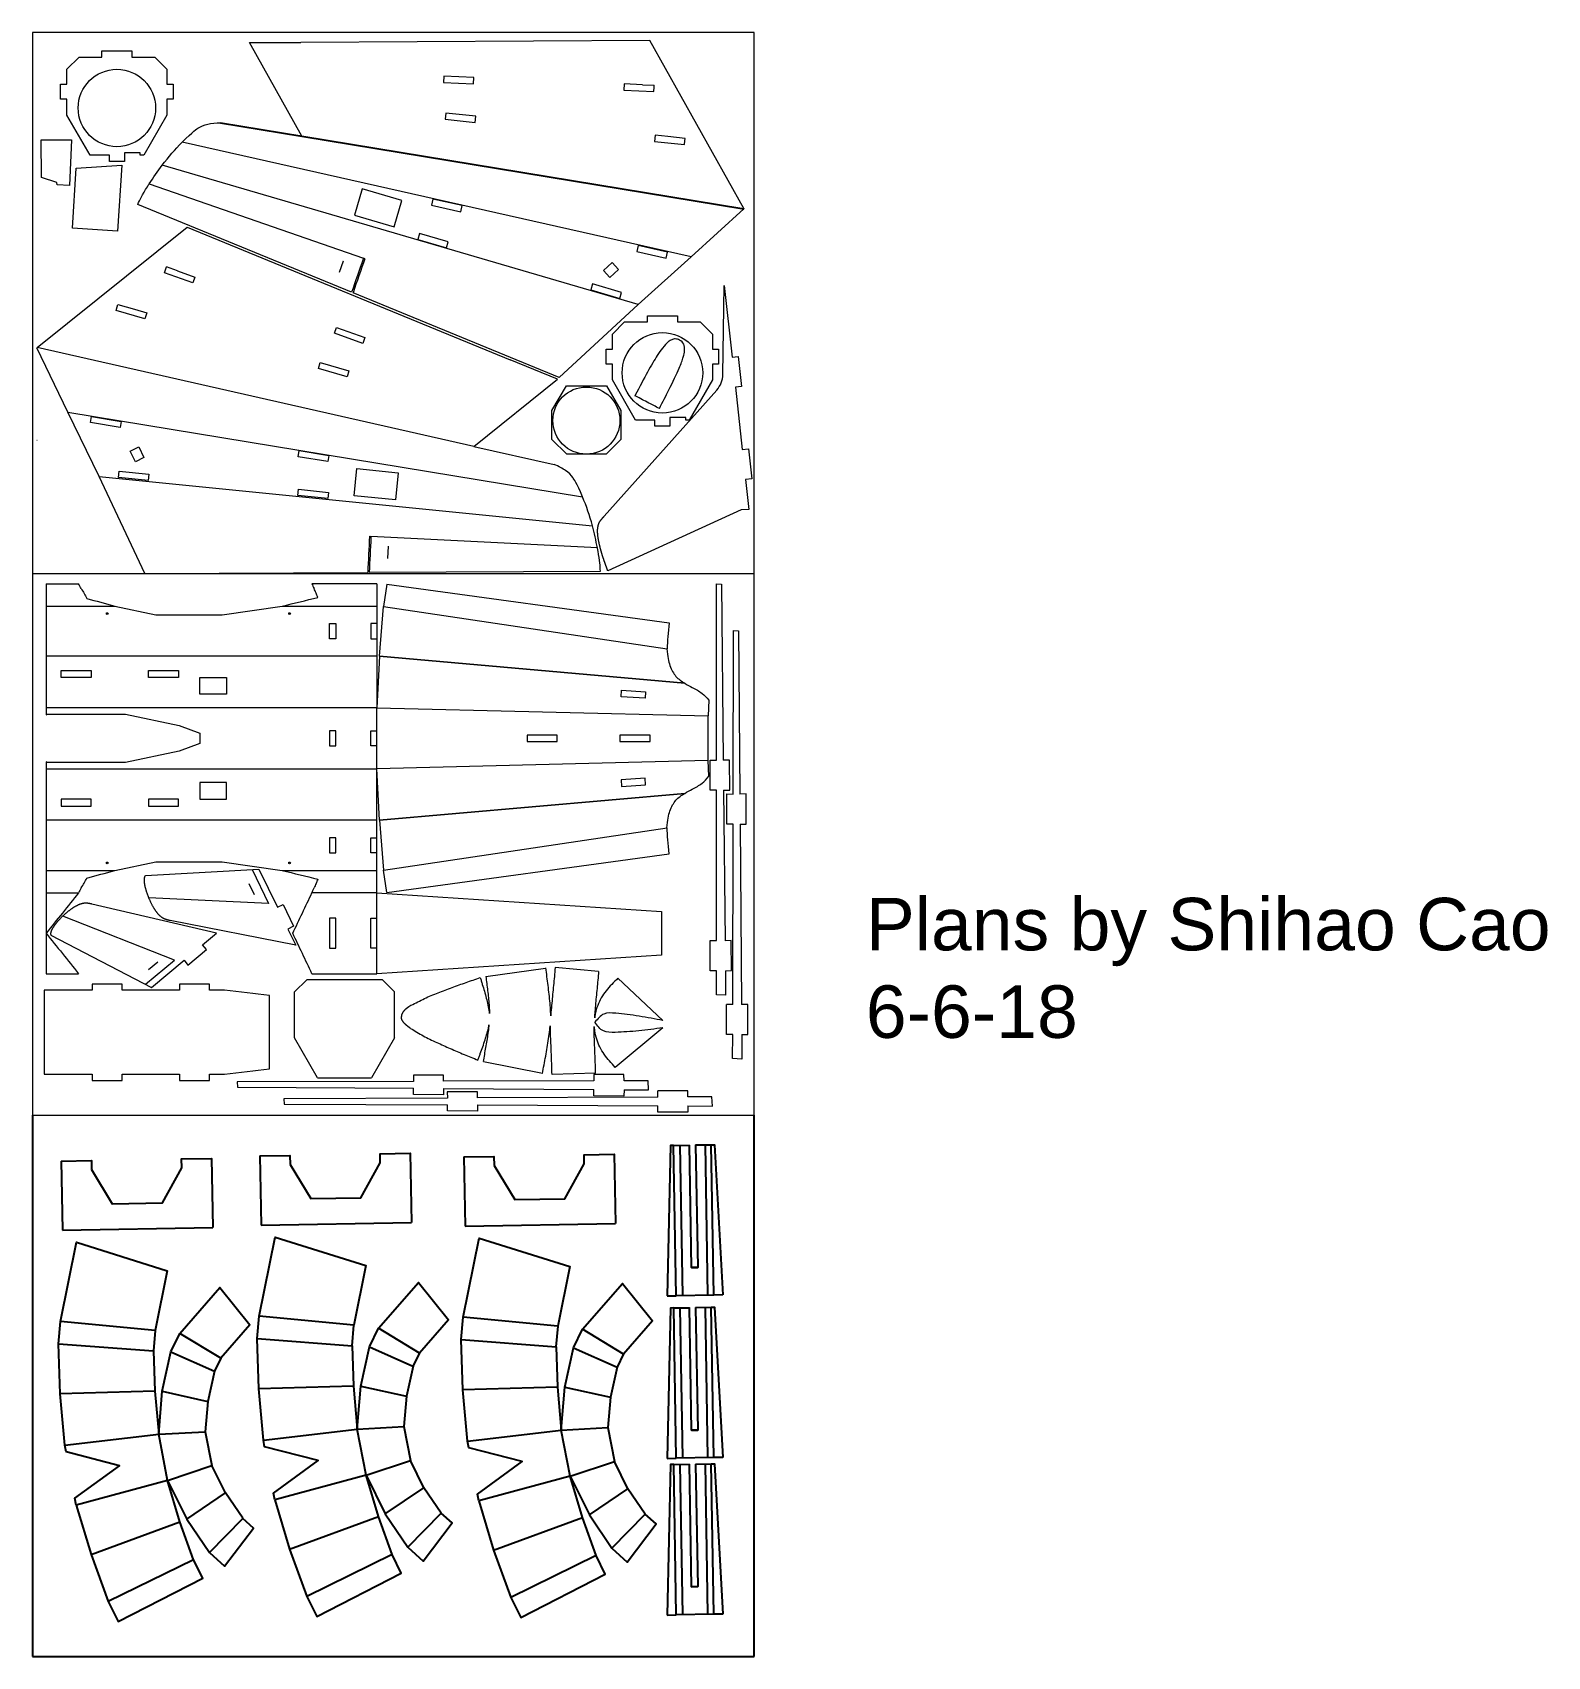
# Model space of a CAD drawing. Header units: inches. Extents: x 0 to 50.4, y -18 to 36.
import ezdxf

# ---------------------------------------------------------------- set-up
doc = ezdxf.new("R2010")
doc.units = ezdxf.units.IN
doc.header["$MEASUREMENT"] = 0
doc.styles.get("Standard").update_dxf_attribs({"font": 'arial.ttf'})

msp = doc.modelspace()

# ---------------------------------------------------------------- linework, layer by layer
at = {"color": 3, "lineweight": 0}
msp.add_line((0, 36), (0, 0), dxfattribs=at)
at = {"color": 7, "linetype": 'Continuous', "lineweight": 0}
for p, q in [((7.221, 35.662), (8.921, 35.671)), ((23.653, 30.143), (23.66, 30.131)), ((17.459, 24.467), (15.886, 25.114)), ((0.157, 22.438), (0.146, 22.429)), ((22.744, 11.803), (22.745, 17.665)), ((22.917, 17.657), (22.975, 11.802)), ((23.303, 10.679), (23.314, 16.117)), ((23.486, 16.108), (23.527, 10.679)), ((22.744, 5.803), (22.744, 10.803)), ((22.985, 10.803), (23.035, 5.802)), ((23.289, 3.679), (23.301, 9.679)), ((23.535, 9.679), (23.58, 3.678)), ((22.744, 4.003), (22.744, 4.803)), ((23.045, 4.803), (23.053, 3.987)), ((23.285, 1.879), (23.287, 2.679)), ((23.588, 2.678), (23.594, 1.864)), ((12.673, 1.125), (6.81, 1.108)), ((18.673, 1.142), (13.673, 1.128)), ((20.473, 1.147), (19.673, 1.145)), ((6.819, 0.936), (12.673, 0.894)), ((13.798, 0.569), (8.36, 0.543)), ((13.673, 0.887), (18.674, 0.851)), ((20.798, 0.603), (14.798, 0.574)), ((19.673, 0.844), (20.489, 0.838)), ((22.598, 0.612), (21.798, 0.608)), ((8.369, 0.371), (13.799, 0.345)), ((14.799, 0.34), (20.799, 0.312)), ((21.799, 0.307), (22.614, 0.303))]:
    msp.add_line(p, q, dxfattribs=at)
at = {"color": 7, "lineweight": 0}
for p, q in [((8.962, 32.551), (7.221, 35.662)), ((20.528, 35.728), (8.921, 35.671)), ((23.653, 30.143), (20.528, 35.728)), ((10.614, 27.364), (3.502, 30.285)), ((21.903, 28.536), (23.66, 30.131)), ((0.157, 25.52), (5.15, 29.523)), ((5.15, 29.523), (15.886, 25.114)), ((11.056, 28.477, 0), (11.009, 28.494, 0)), ((20.14, 26.95), (21.903, 28.536)), ((22.96, 24.629), (23.007, 27.592)), ((23.007, 27.592), (23.27, 25.2)), ((17.521, 24.528), (10.661, 27.345)), ((17.521, 24.528), (20.14, 26.95)), ((1.175, 23.373), (0.146, 25.511)), ((23.27, 25.2), (23.475, 25.223)), ((23.475, 25.223), (23.585, 24.229)), ((14.678, 22.237), (17.459, 24.467)), ((19.016, 19.918), (22.757, 24.109)), ((23.585, 24.229), (23.38, 24.206)), ((23.38, 24.206), (23.608, 22.132)), ((2.215, 21.241), (1.175, 23.373)), ((14.678, 22.237), (17.352, 21.635)), ((23.608, 22.132), (23.813, 22.154)), ((23.813, 22.154), (23.923, 21.16)), ((3.733, 18.013), (2.215, 21.241)), ((23.923, 21.16), (23.718, 21.138)), ((23.718, 21.138), (23.827, 20.144)), ((23.565, 20.127), (19.134, 18.099)), ((23.827, 20.144), (23.565, 20.127)), ((11.207, 19.247, 0), (11.257, 19.245, 0)), ((3.733, 18.013), (11.149, 18.049)), ((11.199, 18.05), (18.887, 18.088)), ((0.456, 17.67), (1.532, 17.67)), ((0.456, 17.67), (0.456, 13.316)), ((11.456, 17.67), (9.294, 17.67)), ((11.456, 17.67), (11.456, 13.544)), ((11.783, 17.655), (11.673, 16.919)), ((11.783, 17.655), (21.178, 16.368)), ((2.738, 16.927), (4.104, 16.635)), ((6.314, 16.635), (8.303, 16.927)), ((11.544, 15.257), (11.673, 16.919)), ((4.104, 16.635), (6.314, 16.635)), ((11.544, 15.257), (11.456, 13.544)), ((20.377, 13.861), (19.578, 13.913)), ((22.494, 13.796), (22.467, 13.273)), ((0.456, 13.316), (0.502, 13.338)), ((0.502, 13.338), (3.094, 13.338)), ((3.094, 13.338), (4.881, 12.959)), ((22.467, 11.79), (22.467, 13.273)), ((4.881, 12.959), (5.566, 12.702)), ((5.566, 12.702), (5.566, 12.361)), ((4.881, 12.104), (3.094, 11.725)), ((5.566, 12.361), (4.881, 12.104)), ((0.502, 11.725), (0.456, 11.747)), ((0.456, 11.747), (0.456, 4.704)), ((3.094, 11.725), (0.502, 11.725)), ((11.544, 9.806), (11.456, 11.519)), ((11.456, 7.393), (11.456, 11.519)), ((22.494, 11.267), (22.467, 11.79)), ((22.538, 11.803), (22.744, 11.803)), ((22.538, 10.803), (22.538, 11.803)), ((23.181, 11.805), (22.975, 11.802)), ((23.191, 10.805), (23.181, 11.805)), ((20.377, 11.202), (19.578, 11.15)), ((22.744, 10.803), (22.538, 10.803)), ((22.985, 10.803), (23.191, 10.805)), ((23.095, 9.68), (23.097, 10.68)), ((23.097, 10.68), (23.303, 10.679)), ((23.734, 10.68), (23.527, 10.679)), ((23.741, 9.68), (23.734, 10.68)), ((11.544, 9.806), (11.673, 8.144)), ((23.301, 9.679), (23.095, 9.68)), ((23.535, 9.679), (23.741, 9.68)), ((11.783, 7.408), (21.178, 8.695)), ((2.738, 8.136), (4.104, 8.428)), ((3.764, 7.97), (7.53, 8.179)), ((4.104, 8.428), (6.314, 8.428)), ((6.314, 8.428), (8.303, 8.136)), ((7.306, 8.166), (7.853, 7.042)), ((7.53, 8.179), (8.146, 6.911)), ((11.783, 7.408), (11.673, 8.144)), ((6.117, 6.048), (1.971, 7.019)), ((8.146, 6.911), (8.332, 7.001)), ((8.332, 7.001), (8.682, 6.281)), ((0.609, 5.988), (3.956, 4.249)), ((8.759, 5.65), (4.581, 6.47)), ((5.655, 5.664), (6.117, 6.048)), ((8.682, 6.281), (8.497, 6.19)), ((8.497, 6.19), (8.759, 5.65)), ((5.172, 4.993), (5.787, 5.505)), ((5.787, 5.505), (5.655, 5.664)), ((22.538, 5.803), (22.744, 5.803)), ((22.538, 4.803), (22.538, 5.803)), ((23.241, 5.805), (23.035, 5.802)), ((23.251, 4.805), (23.241, 5.805)), ((3.758, 4.353), (4.718, 5.152)), ((3.956, 4.249), (5.04, 5.152)), ((5.04, 5.152), (5.172, 4.993)), ((15.078, 4.612), (17.061, 4.886)), ((18.828, 4.776), (17.384, 4.906)), ((0.456, 4.704), (1.532, 4.704)), ((2.986, 4.361), (1.986, 4.361)), ((1.986, 4.361), (1.986, 4.155)), ((2.986, 4.155), (2.986, 4.361)), ((5.886, 4.361), (4.886, 4.361)), ((4.886, 4.361), (4.886, 4.155)), ((5.886, 4.155), (5.886, 4.361)), ((11.637, 4.505), (9.119, 4.505)), ((9.294, 4.704), (11.456, 4.704)), ((20.967, 3.146), (19.469, 4.55)), ((22.744, 4.803), (22.538, 4.803)), ((23.045, 4.803), (23.251, 4.805)), ((1.986, 4.155), (0.386, 4.155)), ((0.386, 4.155), (0.386, 1.361)), ((4.886, 4.155), (2.986, 4.155)), ((6.386, 4.155), (5.886, 4.155)), ((7.886, 1.536), (7.886, 3.98)), ((8.714, 2.574), (8.714, 4.1)), ((12.042, 2.574), (12.042, 4.1)), ((23.08, 2.68), (23.082, 3.68)), ((23.289, 3.679), (23.082, 3.68)), ((23.787, 3.68), (23.58, 3.678)), ((23.794, 2.68), (23.787, 3.68)), ((20.96, 2.904), (19.382, 1.59)), ((23.287, 2.679), (23.08, 2.68)), ((23.588, 2.678), (23.794, 2.68)), ((14.995, 1.784), (16.959, 1.395)), ((0.386, 1.361), (1.986, 1.361)), ((1.986, 1.361), (1.986, 1.154)), ((1.986, 1.154), (2.986, 1.154)), ((2.986, 1.154), (2.986, 1.361)), ((2.986, 1.361), (4.886, 1.361)), ((4.886, 1.361), (4.886, 1.154)), ((4.886, 1.154), (5.886, 1.154)), ((5.886, 1.361), (6.386, 1.361)), ((5.886, 1.154), (5.886, 1.361)), ((9.484, 1.239), (11.271, 1.239)), ((13.672, 1.334), (12.672, 1.331)), ((12.672, 1.331), (12.673, 1.125)), ((13.673, 1.128), (13.672, 1.334)), ((18.73, 1.402), (17.28, 1.356)), ((19.672, 1.351), (18.672, 1.348)), ((18.672, 1.348), (18.673, 1.142)), ((19.673, 1.145), (19.672, 1.351)), ((12.672, 0.688), (12.673, 0.894)), ((13.672, 0.681), (12.672, 0.688)), ((13.673, 0.887), (13.672, 0.681)), ((14.797, 0.78), (13.797, 0.776)), ((13.797, 0.776), (13.798, 0.569)), ((14.798, 0.574), (14.797, 0.78)), ((18.672, 0.645), (18.674, 0.851)), ((19.672, 0.637), (18.672, 0.645)), ((19.673, 0.844), (19.672, 0.637)), ((21.797, 0.814), (20.797, 0.81)), ((20.798, 0.603), (20.797, 0.81)), ((21.798, 0.608), (21.797, 0.814)), ((13.798, 0.139), (13.799, 0.345)), ((14.798, 0.134), (13.798, 0.139)), ((14.799, 0.34), (14.798, 0.134)), ((20.798, 0.105), (20.799, 0.312)), ((21.798, 0.101), (20.798, 0.105)), ((21.799, 0.307), (21.798, 0.101))]:
    msp.add_line(p, q, dxfattribs=at)
at = {"color": 1, "linetype": 'Continuous', "lineweight": 0}
for p, q in [((20.285, 34.261), (20.675, 34.244)), ((20.673, 34.181), (20.675, 34.244)), ((21.708, 32.48), (21.133, 32.541)), ((21.7, 32.399), (21.708, 32.48)), ((4.435, 28.143), (4.456, 28.203)), ((4.824, 28.072), (4.456, 28.203)), ((2.814, 26.877), (2.836, 26.956)), ((2.836, 26.956), (3.393, 26.796))]:
    msp.add_line(p, q, dxfattribs=at)
at = {"color": 7}
for p, q in [((6.256, 32.996), (8.962, 32.551)), ((21.324, -1.004), (21.846, -0.995)), ((22.052, -0.991), (22.574, -0.982)), ((0.959, -1.526), (0.999, -3.825)), ((7.563, -1.355), (7.603, -3.654)), ((14.348, -1.387), (14.388, -3.687)), ((0.999, -3.825), (5.998, -3.739)), ((7.603, -3.654), (12.602, -3.568)), ((14.388, -3.687), (19.387, -3.6)), ((21.111, -6.01), (21.411, -6.003)), ((21.325, -6.41), (21.847, -6.401)), ((22.661, -5.981), (21.411, -6.003)), ((22.053, -6.397), (22.575, -6.388)), ((22.961, -5.978), (22.661, -5.981)), ((21.112, -11.416), (21.412, -11.409)), ((21.325, -11.618), (21.847, -11.609)), ((22.661, -11.387), (21.412, -11.409)), ((22.053, -11.604), (22.575, -11.595)), ((22.961, -11.384), (22.661, -11.387)), ((21.112, -16.624), (21.412, -16.616)), ((22.661, -16.595), (21.412, -16.616)), ((22.961, -16.592), (22.661, -16.595))]:
    msp.add_line(p, q, dxfattribs=at)
at = {"color": 1}
for p, q in [((8.962, 32.551), (23.66, 30.131)), ((21.411, -6.003), (21.324, -1.004)), ((21.531, -1), (21.617, -5.999)), ((22.368, -0.986), (22.455, -5.985)), ((22.661, -5.981), (22.574, -0.983)), ((21.412, -11.409), (21.325, -6.41)), ((21.531, -6.406), (21.618, -11.405)), ((22.369, -6.392), (22.455, -11.391)), ((22.661, -11.387), (22.575, -6.388)), ((4.08, -7.155), (0.934, -6.859)), ((10.684, -6.984), (7.537, -6.688)), ((17.469, -7.016), (14.323, -6.721)), ((6.266, -8.08), (4.903, -7.258)), ((7.475, -7.429), (10.627, -7.67)), ((12.869, -7.909), (11.506, -7.087)), ((14.26, -7.462), (17.412, -7.703)), ((19.655, -7.942), (18.292, -7.119)), ((0.871, -7.6), (4.023, -7.841)), ((4.603, -7.87), (6.051, -8.513)), ((11.206, -7.7), (12.655, -8.342)), ((17.992, -7.732), (19.44, -8.375)), ((10.671, -9.011), (7.526, -9.096)), ((10.918, -9.01), (12.435, -9.344)), ((17.456, -9.044), (14.311, -9.128)), ((17.703, -9.043), (19.22, -9.377)), ((4.067, -9.182), (0.922, -9.266)), ((4.315, -9.181), (5.832, -9.515)), ((1.075, -10.975), (4.198, -10.611)), ((4.198, -10.611), (5.747, -10.525)), ((7.679, -10.804), (10.802, -10.44)), ((10.802, -10.44), (12.351, -10.354)), ((14.464, -10.837), (17.587, -10.473)), ((17.587, -10.473), (19.136, -10.387)), ((4.493, -12.144), (5.963, -11.65)), ((11.096, -11.973), (12.567, -11.479)), ((17.882, -12.006), (19.352, -11.511)), ((21.412, -16.616), (21.325, -11.618)), ((21.531, -11.613), (21.618, -16.613)), ((22.369, -11.6), (22.455, -16.598)), ((22.661, -16.595), (22.575, -11.596)), ((4.493, -12.144), (1.457, -12.964)), ((11.096, -11.973), (8.061, -12.793)), ((11.735, -13.258), (13.02, -12.386)), ((17.882, -12.006), (14.846, -12.825)), ((18.52, -13.291), (19.805, -12.419)), ((5.131, -13.429), (6.416, -12.557)), ((5.884, -14.54), (6.992, -13.406)), ((8.552, -14.436), (11.504, -13.349)), ((12.488, -14.369), (13.595, -13.235)), ((15.337, -14.469), (18.29, -13.381)), ((19.273, -14.401), (20.381, -13.268)), ((1.948, -14.607), (4.901, -13.52)), ((5.357, -14.782), (2.519, -16.174)), ((11.961, -14.611), (9.122, -16.003)), ((18.746, -14.643), (15.908, -16.036))]:
    msp.add_line(p, q, dxfattribs=at)
at = {"color": 1, "lineweight": 0}
for p, q in [((21.903, 28.536), (4.983, 32.353)), ((20.14, 26.95), (4.313, 31.584)), ((3.883, 30.965, 0.001), (11.009, 28.494, 0)), ((10.213, 28.029), (10.344, 28.407)), ((10.344, 28.407), (10.344, 28.407)), ((14.678, 22.237), (0.157, 25.52)), ((1.175, 23.373), (18.291, 20.561)), ((2.215, 21.241), (18.624, 19.596)), ((18.789, 18.861, 0.001), (11.257, 19.245, 0)), ((11.821, 18.515), (11.841, 18.915)), ((11.841, 18.915), (11.841, 18.915)), ((0.456, 16.927), (2.738, 16.927)), ((8.303, 16.927), (11.456, 16.927)), ((11.673, 16.919), (21.107, 15.505)), ((11.456, 16.343), (11.25, 16.343)), ((11.25, 16.343), (11.25, 15.843)), ((11.25, 15.843), (11.456, 15.843)), ((11.544, 15.257), (21.692, 14.362)), ((21.692, 14.364), (11.544, 15.257)), ((11.456, 13.544), (0.456, 13.544)), ((11.456, 11.519), (11.456, 13.544)), ((11.25, 12.281), (11.25, 12.781)), ((11.25, 12.781), (11.456, 12.781)), ((11.456, 12.281), (11.25, 12.281)), ((11.544, 9.806), (21.692, 10.701)), ((21.692, 10.699), (11.544, 9.806)), ((11.25, 8.72), (11.25, 9.22)), ((11.25, 9.22), (11.456, 9.22)), ((11.673, 8.144), (21.107, 9.558)), ((11.456, 8.72), (11.25, 8.72)), ((0.456, 8.136), (2.738, 8.136)), ((8.303, 8.136), (11.456, 8.136)), ((7.381, 7.328), (7.206, 7.687)), ((0.456, 7.393), (1.532, 7.393)), ((7.853, 7.042), (3.87, 7.228)), ((11.456, 7.393), (9.294, 7.393)), ((11.456, 4.704), (11.456, 7.393)), ((4.718, 5.152), (1.011, 6.621)), ((11.25, 5.548), (11.25, 6.548)), ((11.25, 6.548), (11.456, 6.548)), ((11.456, 5.548), (11.25, 5.548)), ((4.17, 5.086), (3.863, 4.83))]:
    msp.add_line(p, q, dxfattribs=at)
at = {"color": 3}
for p, q in [((0, 0), (0, -18)), ((24, -18), (24, 0)), ((0, -18), (24, -18))]:
    msp.add_line(p, q, dxfattribs=at)
at = {"color": 3, "lineweight": 0}
for points in [[(24, 36), (0, 36)], [(0, 0), (24, 0), (24, 36)], [(24, 18), (0, 18)]]:
    msp.add_lwpolyline(points, dxfattribs=at)
at = {"color": 7, "lineweight": 0}
for points in [[(4.471, 34.777), (4.471, 34.279), (4.677, 34.279), (4.677, 33.779), (4.471, 33.779), (4.471, 33.251), (3.7, 31.916), (3.58, 31.916), (3.58, 32.002), (3.057, 32.002), (3.057, 31.71), (2.557, 31.71), (2.557, 31.916), (1.914, 31.916), (1.143, 33.251), (1.143, 33.779), (0.937, 33.779), (0.937, 34.279), (1.143, 34.279), (1.143, 34.777), (1.548, 35.182), (2.307, 35.182), (2.307, 35.389), (3.307, 35.389), (3.307, 35.182), (4.066, 35.182)], [(0.82, 30.933), (0.805, 31.01), (0.297, 31.183), (0.294, 32.43), (1.295, 32.432), (1.234, 30.915)], [(1.457, 31.49), (2.967, 31.587), (2.827, 29.393), (1.33, 29.489)], [(10.709, 29.926), (12.032, 29.539), (12.286, 30.408), (10.962, 30.796)], [(19.493, 28.119), (19.282, 28.353), (18.989, 28.09), (19.2, 27.855)], [(22.614, 25.972), (22.614, 25.474), (22.82, 25.474), (22.82, 24.974), (22.614, 24.974), (22.614, 24.445), (21.844, 23.111), (21.724, 23.111), (21.724, 23.196), (21.2, 23.196), (21.2, 22.905), (20.7, 22.905), (20.7, 23.111), (20.057, 23.111), (19.286, 24.445), (19.286, 24.974), (19.08, 24.974), (19.08, 25.474), (19.286, 25.474), (19.286, 25.972), (19.691, 26.377), (20.45, 26.377), (20.45, 26.583), (21.45, 26.583), (21.45, 26.377), (22.209, 26.377)], [(19.086, 24.256), (19.564, 23.429), (19.564, 22.467), (19.076, 21.979), (17.766, 21.979), (17.277, 22.467), (17.277, 23.429), (17.755, 24.256)], [(3.253, 22.081), (3.536, 22.22), (3.709, 21.866), (3.425, 21.727)], [(12.073, 20.46), (10.701, 20.598), (10.792, 21.499), (12.165, 21.361)], [(5.57, 13.997), (5.57, 14.551), (6.456, 14.551), (6.456, 13.997)], [(16.451, 12.428), (17.451, 12.428), (17.451, 12.635), (16.451, 12.635)], [(19.538, 12.428), (20.538, 12.428), (20.538, 12.635), (19.538, 12.635)], [(5.57, 11.066), (5.57, 10.512), (6.456, 10.512), (6.456, 11.066)]]:
    msp.add_lwpolyline(points, close=True, dxfattribs=at)
at = {"color": 1, "lineweight": 0}
for points in [[(14.68, 34.503), (13.681, 34.546), (13.672, 34.34), (14.671, 34.297)], [(14.747, 33.216), (13.752, 33.321), (13.73, 33.116), (14.725, 33.011)], [(13.318, 30.462), (13.273, 30.26), (14.248, 30.04), (14.293, 30.242)], [(12.87, 29.32), (12.812, 29.122), (13.772, 28.842), (13.829, 29.04)], [(21.076, 28.499), (21.122, 28.7), (20.146, 28.921), (20.101, 28.719)], [(18.629, 27.638), (18.571, 27.44), (19.531, 27.159), (19.589, 27.358)], [(10.109, 26.193), (11.052, 25.858), (10.983, 25.663), (10.04, 25.998)], [(9.565, 25.025), (10.526, 24.749), (10.469, 24.55), (9.508, 24.826)], [(1.928, 23.029), (1.961, 23.232), (2.948, 23.07), (2.915, 22.867)], [(9.856, 21.936), (9.822, 21.732), (8.835, 21.894), (8.869, 22.098)], [(3.873, 21.312), (3.852, 21.106), (2.857, 21.207), (2.878, 21.412)], [(9.843, 20.709), (9.822, 20.504), (8.827, 20.604), (8.848, 20.81)], [(9.882, 16.343), (10.088, 16.343), (10.088, 15.843), (9.882, 15.843)], [(1.956, 14.789), (1.956, 14.551), (0.956, 14.551), (0.956, 14.789)], [(3.856, 14.551), (3.856, 14.789), (4.856, 14.789), (4.856, 14.551)], [(9.882, 12.281), (10.088, 12.281), (10.088, 12.781), (9.882, 12.781)], [(1.956, 10.273), (1.956, 10.512), (0.956, 10.512), (0.956, 10.273)], [(3.856, 10.512), (3.856, 10.273), (4.856, 10.273), (4.856, 10.512)], [(9.882, 8.72), (10.088, 8.72), (10.088, 9.22), (9.882, 9.22)], [(9.882, 5.548), (10.088, 5.548), (10.088, 6.548), (9.882, 6.548)]]:
    msp.add_lwpolyline(points, close=True, dxfattribs=at)
for points in [[(20.285, 34.261), (19.676, 34.287), (19.667, 34.081), (20.666, 34.038), (20.673, 34.181)], [(21.133, 32.541), (20.714, 32.585), (20.692, 32.38), (21.686, 32.275), (21.7, 32.399)], [(4.824, 28.072), (5.398, 27.868), (5.329, 27.673), (4.387, 28.009), (4.435, 28.143)], [(3.393, 26.796), (3.798, 26.68), (3.741, 26.481), (2.779, 26.757), (2.814, 26.877)], [(11.456, 15.259), (0.456, 15.259)], [(11.456, 13.544), (22.467, 13.273)], [(0.456, 11.519), (11.456, 11.519)], [(22.467, 11.79), (11.456, 11.519)], [(11.456, 9.804), (0.456, 9.804)]]:
    msp.add_lwpolyline(points, dxfattribs=at)
at = {"color": 7, "lineweight": 0}
for points in [[(22.745, 17.665), (22.917, 17.657)], [(23.314, 16.117), (23.486, 16.108)], [(19.578, 13.913), (19.592, 14.131), (20.391, 14.078), (20.377, 13.861)], [(19.578, 11.15), (19.592, 10.932), (20.391, 10.985), (20.377, 11.202)], [(11.456, 7.393), (20.918, 6.775), (20.918, 5.321), (11.456, 4.704)], [(8.714, 4.1), (9.119, 4.505)], [(11.637, 4.505), (12.042, 4.1)], [(23.053, 3.987), (22.744, 4.003)], [(9.484, 1.239), (8.714, 2.574)], [(12.042, 2.574), (11.271, 1.239)], [(23.594, 1.864), (23.285, 1.879)], [(6.81, 1.108), (6.819, 0.936)], [(20.489, 0.838), (20.473, 1.147)], [(8.36, 0.543), (8.369, 0.371)], [(22.614, 0.303), (22.598, 0.612)]]:
    msp.add_lwpolyline(points, dxfattribs=at)
at = {"color": 7}
for points in [[(21.324, -1.004), (21.221, -1.007), (21.111, -6.01)], [(22.052, -0.991), (22.123, -5.063), (21.917, -5.067), (21.846, -0.995)], [(22.574, -0.983), (22.677, -0.981), (22.961, -5.978)], [(0.959, -1.526), (1.961, -1.508), (1.966, -1.806), (2.649, -2.945), (4.319, -2.916), (4.962, -1.755), (4.957, -1.456), (5.958, -1.439), (5.998, -3.739)], [(7.563, -1.355), (8.564, -1.337), (8.569, -1.636), (9.253, -2.774), (10.922, -2.745), (11.566, -1.584), (11.561, -1.285), (12.562, -1.268), (12.602, -3.568)], [(14.348, -1.387), (15.349, -1.37), (15.355, -1.668), (16.038, -2.806), (17.708, -2.777), (18.351, -1.616), (18.346, -1.318), (19.347, -1.301), (19.387, -3.6)], [(0.934, -6.859), (1.466, -4.223), (4.481, -5.173), (4.08, -7.155)], [(7.537, -6.688), (8.07, -4.053), (11.084, -5.002), (10.684, -6.984)], [(14.323, -6.721), (14.855, -4.085), (17.87, -5.034), (17.469, -7.016)], [(21.917, -5.066), (22.123, -5.063)], [(4.903, -7.258), (6.232, -5.734), (7.232, -6.973), (6.266, -8.08)], [(11.506, -7.087), (12.836, -5.563), (13.836, -6.802), (12.869, -7.909)], [(18.292, -7.119), (19.621, -5.596), (20.621, -6.835), (19.655, -7.942)], [(21.325, -6.41), (21.222, -6.412), (21.112, -11.416)], [(22.053, -6.397), (22.124, -10.469), (21.917, -10.473), (21.847, -6.4)], [(22.575, -6.388), (22.678, -6.387), (22.961, -11.384)], [(0.871, -7.6), (0.934, -6.859)], [(7.475, -7.429), (7.537, -6.688)], [(10.682, -6.984), (10.625, -7.67)], [(14.26, -7.462), (14.323, -6.721)], [(17.467, -7.016), (17.41, -7.703)], [(4.078, -7.155), (4.021, -7.841)], [(4.603, -7.87), (4.903, -7.258)], [(7.526, -9.096), (7.475, -7.429)], [(11.206, -7.7), (11.506, -7.087)], [(14.311, -9.128), (14.26, -7.462)], [(17.992, -7.732), (18.292, -7.119)], [(0.922, -9.266), (0.871, -7.6)], [(4.023, -7.841), (4.067, -9.182)], [(4.315, -9.181), (4.603, -7.87)], [(6.264, -8.08), (6.051, -8.513)], [(10.627, -7.67), (10.671, -9.011)], [(10.918, -9.01), (11.206, -7.7)], [(12.868, -7.909), (12.655, -8.342)], [(17.412, -7.703), (17.456, -9.044)], [(17.703, -9.043), (17.992, -7.732)], [(19.653, -7.941), (19.44, -8.375)], [(6.054, -8.514), (5.832, -9.515)], [(12.658, -8.343), (12.435, -9.344)], [(19.443, -8.376), (19.22, -9.377)], [(7.679, -10.804), (7.526, -9.096)], [(10.671, -9.011), (10.802, -10.44)], [(10.802, -10.44), (10.918, -9.01)], [(14.464, -10.837), (14.311, -9.128)], [(17.456, -9.044), (17.587, -10.473)], [(17.587, -10.473), (17.703, -9.043)], [(1.075, -10.975), (0.922, -9.266)], [(4.067, -9.182), (4.198, -10.611)], [(4.198, -10.611), (4.315, -9.181)], [(5.832, -9.515), (5.747, -10.525)], [(12.435, -9.344), (12.351, -10.354)], [(19.22, -9.377), (19.136, -10.387)], [(5.747, -10.525), (5.963, -11.65)], [(12.351, -10.354), (12.567, -11.479)], [(19.136, -10.387), (19.352, -11.511)], [(21.917, -10.472), (22.124, -10.469)], [(1.457, -12.964), (1.414, -12.74), (2.899, -11.656), (1.118, -11.199), (1.075, -10.975)], [(8.061, -12.793), (8.018, -12.569), (9.503, -11.485), (7.722, -11.028), (7.679, -10.804)], [(14.846, -12.825), (14.803, -12.601), (16.288, -11.517), (14.507, -11.061), (14.464, -10.837)], [(6.416, -12.557), (5.963, -11.65)], [(13.02, -12.386), (12.567, -11.479)], [(19.805, -12.419), (19.352, -11.511)], [(21.325, -11.618), (21.222, -11.62), (21.112, -16.624)], [(22.053, -11.604), (22.124, -15.677), (21.917, -15.68), (21.847, -11.608)], [(22.575, -11.596), (22.678, -11.595), (22.961, -16.592)], [(4.493, -12.144), (5.131, -13.429)], [(4.901, -13.52), (4.493, -12.144)], [(11.096, -11.973), (11.735, -13.258)], [(11.504, -13.349), (11.096, -11.973)], [(13.597, -13.233), (13.02, -12.386)], [(17.882, -12.006), (18.52, -13.291)], [(18.29, -13.381), (17.882, -12.006)], [(20.382, -13.266), (19.805, -12.419)], [(6.994, -13.404), (6.416, -12.557)], [(8.061, -12.793), (8.552, -14.436)], [(14.846, -12.825), (15.337, -14.469)], [(1.457, -12.964), (1.948, -14.607)], [(5.131, -13.429), (5.884, -14.54)], [(5.884, -14.54), (6.39, -14.998), (7.35, -13.729), (6.992, -13.406)], [(11.961, -14.611), (11.504, -13.349)], [(11.735, -13.258), (12.488, -14.369)], [(12.488, -14.369), (12.994, -14.827), (13.954, -13.559), (13.595, -13.235)], [(18.746, -14.643), (18.29, -13.381)], [(18.52, -13.291), (19.273, -14.401)], [(19.273, -14.401), (19.779, -14.859), (20.739, -13.591), (20.381, -13.268)], [(5.357, -14.782), (4.901, -13.52)], [(8.552, -14.436), (9.122, -16.003)], [(15.337, -14.469), (15.908, -16.036)], [(1.948, -14.607), (2.519, -16.174)], [(2.519, -16.174), (2.851, -16.839), (5.662, -15.399), (5.355, -14.783)], [(9.122, -16.003), (9.455, -16.668), (12.266, -15.228), (11.959, -14.612)], [(15.908, -16.036), (16.24, -16.701), (19.051, -15.261), (18.744, -14.644)], [(21.917, -15.68), (22.124, -15.676)]]:
    msp.add_lwpolyline(points, dxfattribs=at)
at = {"color": 1}
for points in [[(4.493, -12.144), (4.198, -10.611)], [(11.096, -11.973), (10.802, -10.44)], [(17.882, -12.006), (17.587, -10.473)]]:
    msp.add_lwpolyline(points, dxfattribs=at)
at = {"color": 7, "lineweight": 0}
for centre, radius in [((2.807, 33.489), 1.287), ((20.95, 24.683), 1.339), ((18.421, 23.097), 1.115), ((2.488, 16.677), 0.0312), ((8.553, 16.677), 0.0312), ((2.488, 8.386), 0.0312), ((8.553, 8.386), 0.0312)]:
    msp.add_circle(centre, radius, dxfattribs=at)
msp.add_arc((22.16, 24.642), 0.8, 318.2495, 359.0879, dxfattribs=at)
for points, degree, knots in [([(4.981, 32.354), (5.339, 32.718), (5.465, 32.795), (5.607, 32.881), (5.702, 32.922), (5.951, 32.979), (6.093, 32.993), (6.256, 32.996)], 3, [0, 0, 0, 0, 3.889632, 3.889632, 9.451706, 9.451706, 14.915795, 14.915795, 14.915795, 14.915795]), ([(3.502, 30.285), (3.567, 30.434, 0), (3.654, 30.602, 0), (3.843, 30.902, 0.001), (3.863, 30.933, 0.001), (3.883, 30.965, 0.001)], 3, [0, 0, 0, 0, 1.236568, 1.236568, 1.378215, 1.378215, 1.378215, 1.378215]), ([(21.52, 25.772), (21.472, 25.797), (21.426, 25.81), (21.379, 25.81), (21.339, 25.811), (21.299, 25.803), (21.258, 25.785), (21.223, 25.77), (21.188, 25.748), (21.151, 25.72), (21.089, 25.67), (21.024, 25.6), (20.952, 25.507), (20.899, 25.437), (20.842, 25.355), (20.779, 25.256), (20.686, 25.111), (20.581, 24.932), (20.457, 24.709), (20.336, 24.491), (20.196, 24.231), (20.035, 23.922)], 3, [0.5, 0.5, 0.5, 0.5, 0.5648183, 0.5648183, 0.5648183, 0.6212337, 0.6212337, 0.6212337, 0.6703357, 0.6703357, 0.6703357, 0.7547774, 0.7547774, 0.7547774, 0.8175898, 0.8175898, 0.8175898, 0.9099089, 0.9099089, 0.9099089, 1, 1, 1, 1]), ([(20.849, 23.497), (20.965, 23.719), (21.067, 23.917), (21.155, 24.095), (21.308, 24.399), (21.422, 24.64), (21.506, 24.837), (21.568, 24.983), (21.613, 25.104), (21.643, 25.209), (21.665, 25.286), (21.68, 25.354), (21.686, 25.414), (21.694, 25.503), (21.686, 25.575), (21.658, 25.634), (21.631, 25.692), (21.585, 25.738), (21.52, 25.772)], 3, [0, 0, 0, 0, 0.0648183, 0.0648183, 0.0648183, 0.1762877, 0.1762877, 0.1762877, 0.2592048, 0.2592048, 0.2592048, 0.3208832, 0.3208832, 0.3208832, 0.4115355, 0.4115355, 0.4115355, 0.5, 0.5, 0.5, 0.5]), ([(20.849, 23.497), (20.779, 23.535), (20.736, 23.555), (20.576, 23.639), (20.525, 23.666), (20.358, 23.753), (20.306, 23.78), (20.147, 23.864), (20.106, 23.887), (20.035, 23.922)], 3, [-2.11681, -2.11681, -2.11681, -2.11681, -1.511975, -1.511975, -1.058745, -1.058745, -0.605296, -0.605296, -0.000001, -0.000001, -0.000001, -0.000001]), ([(18.294, 20.56), (18.098, 21.032), (18.01, 21.151), (17.911, 21.284), (17.838, 21.357), (17.629, 21.503), (17.502, 21.57), (17.352, 21.635)], 3, [0, 0, 0, 0, 3.889632, 3.889632, 9.451706, 9.451706, 14.915795, 14.915795, 14.915795, 14.915795]), ([(18.97, 18.568), (18.961, 18.596), (18.935, 18.681), (18.894, 18.817), (18.848, 18.996), (18.807, 19.201), (18.788, 19.395), (18.796, 19.553), (18.831, 19.676), (18.886, 19.77), (18.938, 19.832), (18.978, 19.875), (19.004, 19.904), (19.016, 19.918)], 5, [-0.8483882, -0.8483882, -0.8483882, -0.8483882, -0.8483882, -0.8483882, -0.8, -0.7, -0.6, -0.5, -0.4, -0.3, -0.2, -0.1, 0, 0, 0, 0, 0, 0]), ([(18.887, 18.088), (18.883, 18.25, 0), (18.865, 18.438, 0), (18.803, 18.788, 0.001), (18.796, 18.824, 0.001), (18.789, 18.861, 0.001)], 3, [0, 0, 0, 0, 1.236568, 1.236568, 1.378215, 1.378215, 1.378215, 1.378215]), ([(19.134, 18.099), (19.11, 18.165), (19.074, 18.263), (19.04, 18.358), (19.009, 18.45), (18.98, 18.539), (18.97, 18.568)], 5, [-1, -1, -1, -1, -1, -1, -0.9, -0.8483882, -0.8483882, -0.8483882, -0.8483882, -0.8483882, -0.8483882]), ([(1.624, 17.508), (1.655, 17.453), (1.685, 17.399), (1.746, 17.29), (1.777, 17.236), (1.807, 17.182)], 3, [0, 0, 0, 0, 0.4769389, 0.4769389, 0.949622, 0.949622, 0.949622, 0.949622]), ([(21.099, 15.507), (21.116, 15.258), (21.155, 15.082), (21.251, 14.799), (21.32, 14.684), (21.486, 14.494), (21.585, 14.424), (21.692, 14.364)], 3, [2.158743, 2.158743, 2.158743, 2.158743, 5.023643, 5.023643, 8.330523, 8.330523, 11.800819, 11.800819, 11.800819, 11.800819]), ([(21.692, 14.362), (21.773, 14.31), (21.859, 14.266), (22.057, 14.162), (22.169, 14.102), (22.352, 13.963), (22.427, 13.89), (22.494, 13.796)], 3, [1.732055, 1.732055, 1.732055, 1.732055, 2.666204, 2.666204, 3.899425, 3.899425, 4.847711, 4.847711, 4.847711, 4.847711]), ([(21.099, 9.556), (21.116, 9.805), (21.155, 9.981), (21.251, 10.264), (21.32, 10.379), (21.486, 10.569), (21.585, 10.639), (21.692, 10.699)], 3, [2.158743, 2.158743, 2.158743, 2.158743, 5.023643, 5.023643, 8.330523, 8.330523, 11.800819, 11.800819, 11.800819, 11.800819]), ([(1.624, 7.555), (1.655, 7.61), (1.685, 7.664), (1.746, 7.773), (1.777, 7.827), (1.807, 7.881)], 3, [0, 0, 0, 0, 0.4769389, 0.4769389, 0.949622, 0.949622, 0.949622, 0.949622]), ([(17.059, 4.897), (17.073, 4.8), (17.1, 4.605), (17.138, 4.313), (17.173, 4.02), (17.202, 3.726), (17.222, 3.486), (17.225, 3.344), (17.226, 3.301)], 3, [0, 0, 0, 0, 0.294138, 0.58874, 0.883998, 1.179727, 1.475676, 1.605279, 1.605279, 1.605279, 1.605279]), ([(17.384, 4.906), (17.375, 4.807), (17.357, 4.61), (17.329, 4.315), (17.3, 4.02), (17.271, 3.725), (17.247, 3.486), (17.238, 3.344), (17.235, 3.301)], 3, [0, 0, 0, 0, 0.296454, 0.592907, 0.889361, 1.18579, 1.482193, 1.611959, 1.611959, 1.611959, 1.611959]), ([(12.594, 3.653), (12.667, 3.691), (12.815, 3.765), (13.107, 3.92), (13.493, 4.07), (13.955, 4.248), (14.422, 4.414), (14.735, 4.521), (14.891, 4.575)], 3, [0, 0, 0, 0, 0.247878, 0.495756, 0.991511, 1.487218, 1.982878, 2.478391, 2.478391, 2.478391, 2.478391]), ([(14.891, 4.575), (14.903, 4.537), (14.926, 4.462), (14.973, 4.311), (15.03, 4.121), (15.093, 3.893), (15.147, 3.663), (15.182, 3.493), (15.191, 3.4), (15.193, 3.385)], 3, [0, 0, 0, 0, 0.118561, 0.237122, 0.474328, 0.711691, 0.948027, 1.184222, 1.229245, 1.229245, 1.229245, 1.229245]), ([(15.078, 4.612), (15.088, 4.534), (15.108, 4.377), (15.137, 4.141), (15.163, 3.905), (15.185, 3.668), (15.198, 3.495), (15.2, 3.4), (15.201, 3.385)], 3, [0, 0, 0, 0, 0.237628, 0.475255, 0.712883, 0.95051, 1.188138, 1.234328, 1.234328, 1.234328, 1.234328]), ([(18.828, 4.776), (18.82, 4.682), (18.803, 4.493), (18.777, 4.211), (18.748, 3.93), (18.72, 3.651), (18.701, 3.421), (18.694, 3.285), (18.692, 3.24)], 3, [0, 0, 0, 0, 0.283391, 0.567172, 0.850851, 1.131265, 1.408764, 1.541801, 1.541801, 1.541801, 1.541801]), ([(19.469, 4.55), (19.401, 4.484), (19.265, 4.351), (19.073, 4.142), (18.91, 3.907), (18.793, 3.648), (18.722, 3.423), (18.703, 3.285), (18.698, 3.24)], 3, [0, 0, 0, 0, 0.283954, 0.567908, 0.851862, 1.135816, 1.41977, 1.554963, 1.554963, 1.554963, 1.554963]), ([(20.967, 3.146), (20.706, 3.196), (20.313, 3.272), (19.786, 3.349), (19.402, 3.39), (18.973, 3.424), (18.797, 3.202), (18.708, 3.091)], 3, [0, 0, 0, 0, 0.799474, 1.202797, 1.588714, 1.984654, 2.385602, 2.385602, 2.385602, 2.385602]), ([(12.571, 2.886), (12.643, 2.845), (12.785, 2.762), (13.068, 2.59), (13.444, 2.418), (13.896, 2.214), (14.352, 2.02), (14.658, 1.895), (14.811, 1.832)], 3, [0, 0, 0, 0, 0.247878, 0.495756, 0.991511, 1.487218, 1.982878, 2.478391, 2.478391, 2.478391, 2.478391]), ([(14.811, 1.832), (14.825, 1.869), (14.852, 1.943), (14.909, 2.091), (14.976, 2.277), (15.052, 2.501), (15.12, 2.728), (15.165, 2.895), (15.179, 2.987), (15.181, 3.002)], 3, [0, 0, 0, 0, 0.118561, 0.237122, 0.474328, 0.711691, 0.948027, 1.184222, 1.229245, 1.229245, 1.229245, 1.229245]), ([(14.995, 1.784), (15.01, 1.862), (15.039, 2.017), (15.082, 2.251), (15.122, 2.485), (15.157, 2.72), (15.18, 2.893), (15.188, 2.987), (15.19, 3.002)], 3, [0, 0, 0, 0, 0.237628, 0.475255, 0.712883, 0.95051, 1.188138, 1.234328, 1.234328, 1.234328, 1.234328]), ([(16.957, 1.384), (16.976, 1.48), (17.014, 1.673), (17.069, 1.962), (17.121, 2.253), (17.167, 2.545), (17.201, 2.783), (17.213, 2.925), (17.216, 2.968)], 3, [0, 0, 0, 0, 0.294138, 0.58874, 0.883998, 1.179727, 1.475676, 1.605279, 1.605279, 1.605279, 1.605279]), ([(17.28, 1.356), (17.277, 1.455), (17.271, 1.653), (17.26, 1.949), (17.248, 2.245), (17.236, 2.541), (17.226, 2.782), (17.226, 2.924), (17.226, 2.967)], 3, [0, 0, 0, 0, 0.296454, 0.592907, 0.889361, 1.18579, 1.482193, 1.611959, 1.611959, 1.611959, 1.611959]), ([(18.73, 1.402), (18.727, 1.496), (18.721, 1.685), (18.711, 1.968), (18.699, 2.251), (18.687, 2.531), (18.682, 2.761), (18.683, 2.898), (18.683, 2.943)], 3, [0, 0, 0, 0, 0.283391, 0.567172, 0.850851, 1.131265, 1.408764, 1.541801, 1.541801, 1.541801, 1.541801]), ([(19.382, 1.59), (19.318, 1.66), (19.191, 1.8), (19.011, 2.02), (18.862, 2.264), (18.76, 2.529), (18.702, 2.758), (18.692, 2.897), (18.69, 2.942)], 3, [0, 0, 0, 0, 0.283954, 0.567908, 0.851862, 1.135816, 1.41977, 1.554963, 1.554963, 1.554963, 1.554963]), ([(20.96, 2.904), (20.696, 2.869), (20.3, 2.816), (19.769, 2.77), (19.383, 2.752), (18.953, 2.743), (18.79, 2.974), (18.708, 3.091)], 3, [0, 0, 0, 0, 0.799474, 1.202797, 1.588714, 1.984654, 2.385602, 2.385602, 2.385602, 2.385602])]:
    msp.add_open_spline(points, degree=degree, knots=knots, dxfattribs=at)
for points, degree in [([(4.313, 31.584), (4.531, 31.869), (4.736, 32.104), (4.983, 32.353)], 3), ([(3.883, 30.965, 0.001), (4.017, 31.172, 0.001), (4.169, 31.391, 0.001), (4.313, 31.584, 0.001)], 3), ([(18.624, 19.596), (18.529, 19.942), (18.427, 20.237), (18.291, 20.561)], 3), ([(18.789, 18.861, 0.001), (18.743, 19.102, 0.001), (18.685, 19.363, 0.001), (18.624, 19.596, 0.001)], 3), ([(1.624, 17.508), (1.593, 17.562), (1.563, 17.616), (1.532, 17.67)], 3), ([(9.294, 17.67), (9.318, 17.616), (9.341, 17.562), (9.365, 17.508)], 3), ([(1.807, 17.182), (2.118, 17.097), (2.428, 17.012), (2.738, 16.927)], 3), ([(8.303, 16.927), (8.699, 17.023), (9.096, 17.119), (9.493, 17.215)], 3), ([(21.178, 16.368), (21.139, 16.046), (21.116, 15.759), (21.107, 15.505)], 3), ([(21.178, 8.695), (21.139, 9.017), (21.116, 9.304), (21.107, 9.558)], 3), ([(1.807, 7.881), (2.118, 7.966), (2.428, 8.051), (2.738, 8.136)], 3), ([(8.303, 8.136), (8.699, 8.04), (9.096, 7.944), (9.493, 7.848)], 3), ([(4.581, 6.47), (4.568, 6.473), (4.541, 6.478), (4.499, 6.487), (4.437, 6.503), (4.353, 6.538), (4.265, 6.597), (4.173, 6.688), (4.082, 6.81), (3.994, 6.957), (3.913, 7.121), (3.843, 7.29), (3.786, 7.456), (3.745, 7.607), (3.721, 7.737), (3.716, 7.843), (3.727, 7.906), (3.742, 7.943), (3.756, 7.962), (3.764, 7.97)], 5), ([(1.532, 7.393), (1.174, 6.945), (0.815, 6.496), (0.456, 6.048)], 3), ([(1.971, 7.019), (1.958, 7.022), (1.931, 7.028), (1.889, 7.038), (1.826, 7.049), (1.736, 7.051), (1.63, 7.034), (1.509, 6.988), (1.376, 6.915), (1.235, 6.817), (1.094, 6.701), (0.96, 6.575), (0.841, 6.448), (0.741, 6.327), (0.666, 6.218), (0.618, 6.124), (0.601, 6.062), (0.601, 6.022), (0.606, 5.999), (0.609, 5.988)], 5), ([(1.624, 7.555), (1.593, 7.501), (1.563, 7.447), (1.532, 7.393)], 3), ([(8.656, 6.048), (8.869, 6.497), (9.082, 6.946), (9.294, 7.393)], 3), ([(9.294, 7.393), (9.318, 7.447), (9.341, 7.501), (9.365, 7.555)], 3), ([(0.456, 6.048), (0.815, 5.6), (1.174, 5.152), (1.532, 4.704)], 3), ([(9.294, 4.704), (9.082, 5.151), (8.869, 5.6), (8.656, 6.048)], 3), ([(7.886, 3.98), (7.386, 4.038), (6.886, 4.096), (6.386, 4.155)], 3), ([(12.594, 3.653), (12.574, 3.642), (12.535, 3.617), (12.48, 3.58), (12.411, 3.528), (12.337, 3.457), (12.294, 3.393), (12.275, 3.339), (12.27, 3.3), (12.269, 3.279)], 5), ([(12.571, 2.886), (12.552, 2.899), (12.515, 2.926), (12.462, 2.966), (12.396, 3.022), (12.326, 3.097), (12.287, 3.164), (12.272, 3.219), (12.268, 3.259), (12.269, 3.279)], 5), ([(6.386, 1.361), (6.886, 1.419), (7.386, 1.478), (7.886, 1.536)], 3)]:
    msp.add_open_spline(points, degree=degree, dxfattribs=at)
at = {"color": 7, "lineweight": 0, "extrusion": (-0.943868, 0.329959, -0.015526)}
msp.add_open_spline([(11.009, 28.494, 0), (11.006, 28.484, 0), (11.002, 28.474, 0), (10.871, 28.098, 0), (10.742, 27.731, 0), (10.614, 27.364)], degree=3, knots=[-3.038828, -3.038828, -3.038828, -3.038828, -2.961411, -2.961411, 0, 0, 0, 0], dxfattribs=at)
msp.add_open_spline([(11.056, 28.477, 0), (10.924, 28.1, 0), (10.792, 27.722, 0), (10.661, 27.345)], degree=3, dxfattribs=at)
at = {"color": 7, "lineweight": 0, "extrusion": (-0.998706, 0.048433, 0.015526)}
msp.add_open_spline([(11.207, 19.247, 0), (11.188, 18.848, 0), (11.168, 18.449, 0), (11.149, 18.049)], degree=3, dxfattribs=at)
msp.add_open_spline([(11.257, 19.245, 0), (11.256, 19.235, 0), (11.256, 19.225, 0), (11.237, 18.826, 0), (11.218, 18.438, 0), (11.199, 18.05)], degree=3, knots=[-3.038828, -3.038828, -3.038828, -3.038828, -2.961411, -2.961411, 0, 0, 0, 0], dxfattribs=at)
at = {"color": 7, "lineweight": 0, "extrusion": (-1.22319e-11, -5.3501e-12, -1)}
msp.add_open_spline([(9.493, 17.215), (9.472, 17.263), (9.451, 17.312), (9.408, 17.41), (9.386, 17.459), (9.365, 17.508)], degree=3, knots=[0, 0, 0, 0, 0.404458, 0.404458, 0.8131358, 0.8131358, 0.8131358, 0.8131358], dxfattribs=at)
at = {"color": 7, "lineweight": 0, "extrusion": (-3.56116e-10, 5.05294e-10, -1)}
msp.add_open_spline([(21.692, 10.701), (21.773, 10.753), (21.859, 10.797), (22.057, 10.901), (22.169, 10.96), (22.352, 11.1), (22.427, 11.173), (22.494, 11.267)], degree=3, knots=[1.732055, 1.732055, 1.732055, 1.732055, 2.666204, 2.666204, 3.899425, 3.899425, 4.847711, 4.847711, 4.847711, 4.847711], dxfattribs=at)
at = {"color": 7, "lineweight": 0, "extrusion": (-1.22319e-11, 5.3501e-12, -1)}
msp.add_open_spline([(9.493, 7.848), (9.472, 7.8), (9.451, 7.751), (9.408, 7.653), (9.386, 7.604), (9.365, 7.555)], degree=3, knots=[0, 0, 0, 0, 0.404458, 0.404458, 0.8131358, 0.8131358, 0.8131358, 0.8131358], dxfattribs=at)

# ---------------------------------------------------------------- texts
at = {"insert": (27.716, 7.226), "char_height": 1.74565, "attachment_point": 1}
msp.add_mtext_dynamic_manual_height_columns('Plans by Shihao Cao 6-6-18', width=28.21072, gutter_width=1, heights=[0], dxfattribs=at)

doc.saveas('drawing.dxf')
